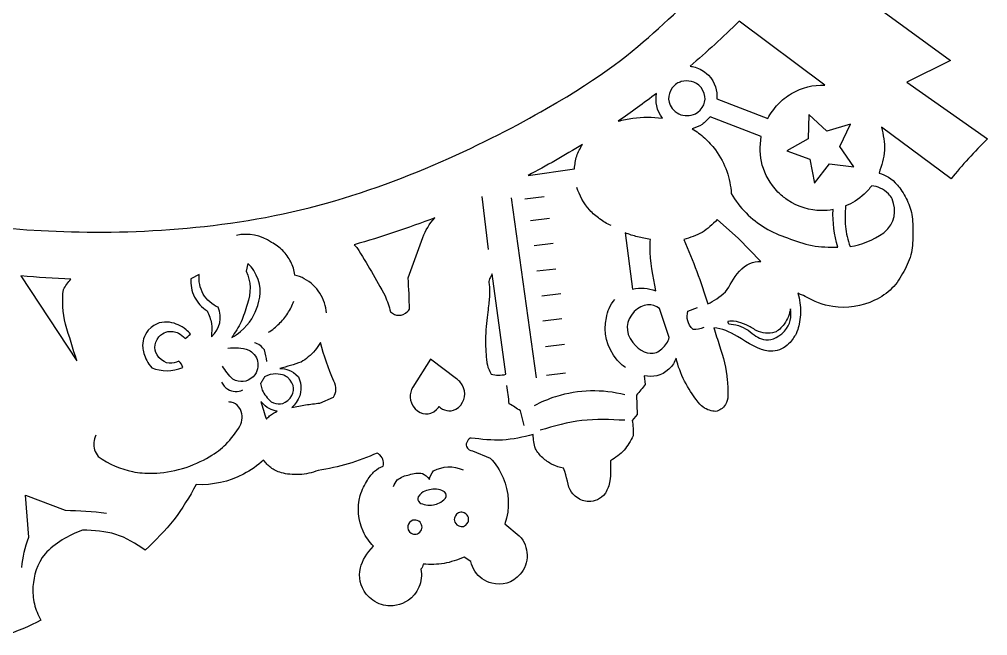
# Model space of a CAD drawing. Extents: x 0.6 to 16.2, y 1.1 to 11.
# Drawn here: x 7.76 to 16.21, y 1.23 to 6.6 of the extents above; entities that cross this region are included whole.
import ezdxf

# ---------------------------------------------------------------- set-up
doc = ezdxf.new("R2010")
doc.units = 0
doc.layers.get('0').update_dxf_attribs({"linetype": 'CONTINUOUS'})

msp = doc.modelspace()

# ---------------------------------------------------------------- linework, layer by layer
at = {"color": 4}
for points in [[(14.006672, 7.17874), (14.657681, 6.683667), (14.72439, 7.08638), (15.883293, 6.239352), (15.503198, 6.051684), (16.206553, 5.557759)], [(14.786671, 6.026465), (14.038505, 6.581596)], [(13.844158, 5.905758), (14.289616, 5.734128)], [(14.232531, 5.577119), (13.785773, 5.74925)], [(14.647962, 5.770606), (14.641532, 5.556839), (14.454159, 5.45374), (14.655477, 5.381567), (14.695629, 5.171505), (14.82648, 5.340668), (15.038668, 5.313942), (14.918221, 5.490663), (15.009208, 5.684207), (14.803916, 5.624264), (14.647962, 5.770606)], [(15.887994, 5.208799), (15.280996, 5.659681)], [(12.198917, 5.23833), (12.602602, 5.295744)], [(11.854402, 4.593608), (11.796809, 5.054351)], [(12.270393, 3.474636), (12.054106, 5.042057)], [(12.17131, 5.03502), (12.337594, 5.054825)], [(12.219482, 4.845625), (12.385765, 4.86543)], [(14.034139, 4.689456), (13.847079, 4.853465)], [(13.044042, 4.73784), (13.109458, 4.247317)], [(11.152423, 4.345743), (11.281618, 4.698706)], [(12.250119, 4.628493), (12.416403, 4.648298)], [(14.22702, 4.487454), (14.034139, 4.689456)], [(9.755306, 4.47132), (9.740821, 4.404771)], [(12.275383, 4.406269), (12.441667, 4.426073)], [(7.773889, 4.362375), (8.26201, 3.622879)], [(9.329904, 4.375157), (9.258189, 4.337854)], [(12.004355, 3.505982), (11.885348, 4.381778)], [(12.317129, 4.189824), (12.483413, 4.209629)], [(13.430205, 3.825062), (13.345384, 4.077885)], [(13.592793, 4.055348), (13.675876, 4.087533)], [(12.325547, 3.971319), (12.491831, 3.991123)], [(12.350811, 3.749094), (12.517095, 3.768899)], [(11.573756, 3.465862), (11.346399, 3.63761), (11.192734, 3.395062)], [(12.358542, 3.499133), (12.524826, 3.518937)], [(13.210012, 3.493322), (13.220366, 3.415685)], [(9.865153, 3.424144), (9.878491, 3.366513)], [(10.380778, 3.254798), (10.501287, 3.306661)], [(13.143085, 3.324922), (13.151179, 3.154972), (13.106339, 3.104439)], [(11.451043, 3.203316), (11.451043, 3.203316)], [(12.164145, 3.060543), (12.13157, 3.186402)], [(11.712352, 2.837767), (11.86718, 2.775514)], [(7.844175, 2.085728), (7.814534, 2.452397), (8.160818, 2.320427)], [(11.996723, 2.201958), (12.12076, 2.097413)], [(11.700113, 1.873768), (11.639577, 1.910889)]]:
    msp.add_lwpolyline(points, dxfattribs=at)
for points in [[(13.336869, 6.519837), (13.570527, 6.72986), (13.795224, 6.948224), (14.006672, 7.17874)], [(12.35836, 5.820658), (12.860592, 6.108134), (13.103211, 6.309815), (13.336869, 6.519837)], [(14.038505, 6.581596), (13.898198, 6.443865), (13.755721, 6.313735), (13.611265, 6.190252)], [(13.611265, 6.190252), (13.626246, 6.188569), (13.641082, 6.185601), (13.655555, 6.181386)], [(13.655555, 6.181386), (13.693641, 6.16984), (13.731331, 6.151732), (13.770556, 6.112264)], [(13.770556, 6.112264), (13.831439, 6.04756), (13.84935, 5.976909), (13.844158, 5.905758)], [(13.454879, 6.000768), (13.414985, 5.938022), (13.403351, 5.870231), (13.481175, 5.794735)], [(13.534221, 6.055791), (13.507929, 6.047354), (13.483186, 6.036868), (13.454879, 6.000768)], [(13.706747, 6.005658), (13.654369, 6.064069), (13.594474, 6.068525), (13.534221, 6.055791)], [(13.700137, 5.807327), (13.751304, 5.867831), (13.758747, 5.934288), (13.706747, 6.005658)], [(14.495843, 5.952219), (14.585132, 6.004872), (14.687402, 6.029674), (14.786671, 6.026465)], [(13.318778, 5.953969), (13.208239, 5.869543), (13.096788, 5.788679), (12.98447, 5.711126)], [(13.369636, 5.738), (13.319537, 5.806525), (13.306034, 5.879817), (13.318778, 5.953969)], [(14.377269, 5.857794), (14.412088, 5.894632), (14.452146, 5.926519), (14.495843, 5.952219)], [(14.289616, 5.734128), (14.312871, 5.779168), (14.34245, 5.820956), (14.377269, 5.857794)], [(10.288978, 4.956616), (11.094282, 5.15991), (11.856128, 5.533182), (12.35836, 5.820658)], [(13.111265, 5.737348), (13.196346, 5.749075), (13.283497, 5.749417), (13.369636, 5.738)], [(13.481175, 5.794735), (13.522765, 5.761008), (13.574892, 5.756096), (13.61996, 5.763272)], [(13.61996, 5.763272), (13.646303, 5.76887), (13.672355, 5.778944), (13.700137, 5.807327)], [(13.785773, 5.74925), (13.764219, 5.72502), (13.742666, 5.70079), (13.716528, 5.683484)], [(12.98447, 5.711126), (13.026085, 5.722687), (13.068477, 5.731456), (13.111265, 5.737348)], [(13.716528, 5.683484), (13.69039, 5.666179), (13.659668, 5.655797), (13.628945, 5.645415)], [(15.280996, 5.659681), (15.295264, 5.591986), (15.309532, 5.524292), (15.305983, 5.457545)], [(13.628945, 5.645415), (13.668235, 5.621866), (13.705234, 5.594491), (13.739225, 5.563784)], [(14.377571, 5.094019), (14.236743, 5.243555), (14.202798, 5.409397), (14.232531, 5.577119)], [(12.672899, 5.508226), (12.516223, 5.412307), (12.358206, 5.322487), (12.198917, 5.23833)], [(12.622655, 5.406979), (12.634371, 5.442393), (12.653635, 5.47531), (12.672899, 5.508226)], [(13.739225, 5.563784), (13.773215, 5.533078), (13.804197, 5.499041), (13.831587, 5.462324)], [(16.206553, 5.557759), (16.089529, 5.444599), (15.984168, 5.328109), (15.887994, 5.208799)], [(12.602602, 5.295744), (12.60677, 5.333654), (12.610939, 5.371565), (12.622655, 5.406979)], [(13.831587, 5.462324), (13.920977, 5.34146), (13.962529, 5.211128), (13.970299, 5.080322)], [(15.305983, 5.457545), (15.302434, 5.390798), (15.281067, 5.324998), (15.259701, 5.259199)], [(15.259701, 5.259199), (15.318856, 5.240161), (15.3693, 5.214846), (15.420501, 5.154292)], [(15.420501, 5.154292), (15.446085, 5.123696), (15.472979, 5.082377), (15.495645, 5.038701)], [(12.737331, 4.936117), (12.682564, 4.997116), (12.645766, 5.065323), (12.623679, 5.134121)], [(13.970299, 5.080322), (14.006481, 5.019328), (14.050152, 4.962765), (14.100069, 4.912387)], [(14.457931, 5.02677), (14.429053, 5.046516), (14.402097, 5.069074), (14.377571, 5.094019)], [(15.130523, 5.076408), (15.079917, 5.029588), (15.024514, 4.995945), (14.968246, 4.972824)], [(15.195276, 5.148154), (15.175884, 5.122376), (15.154188, 5.098329), (15.130523, 5.076408)], [(15.341333, 5.077773), (15.296694, 5.124228), (15.246206, 5.143487), (15.195276, 5.148154)], [(15.37392, 5.033294), (15.364918, 5.049369), (15.353953, 5.064349), (15.341333, 5.077773)], [(6.255002, 5.065981), (6.753265, 4.905072), (7.269709, 4.795883), (7.952311, 4.757946)], [(14.753689, 4.932486), (14.657376, 4.934787), (14.558307, 4.959174), (14.457931, 5.02677)], [(15.301031, 4.738514), (15.402886, 4.829274), (15.413664, 4.929579), (15.37392, 5.033294)], [(15.495645, 5.038701), (15.51831, 4.995025), (15.536746, 4.948992), (15.545704, 4.897898)], [(7.952311, 4.757946), (8.634914, 4.720009), (9.483675, 4.753323), (10.288978, 4.956616)], [(12.822637, 4.859309), (12.791603, 4.881811), (12.762958, 4.907607), (12.737331, 4.936117)], [(14.100069, 4.912387), (14.149985, 4.86201), (14.206147, 4.817818), (14.26685, 4.781147)], [(14.858144, 4.940818), (14.823704, 4.93468), (14.788667, 4.931878), (14.753689, 4.932486)], [(14.899525, 4.613443), (14.868424, 4.721576), (14.855077, 4.83072), (14.858144, 4.940818)], [(14.968246, 4.972824), (14.963917, 4.912625), (14.959588, 4.852426), (14.965905, 4.793366)], [(11.383566, 4.868958), (11.151303, 4.780403), (10.917528, 4.702408), (10.682301, 4.634397)], [(11.281618, 4.698706), (11.302875, 4.758481), (11.336778, 4.814789), (11.383566, 4.868958)], [(12.922146, 4.802082), (12.887093, 4.817598), (12.853671, 4.836806), (12.822637, 4.859309)], [(13.847079, 4.853465), (13.805772, 4.812484), (13.764465, 4.771503), (13.715936, 4.742681)], [(15.545704, 4.897898), (15.554662, 4.846805), (15.554143, 4.790652), (15.553912, 4.734406)], [(9.961489, 4.654243), (9.868047, 4.71982), (9.760475, 4.739301), (9.654018, 4.715755)], [(13.152848, 4.703205), (13.116063, 4.712765), (13.080052, 4.725302), (13.044042, 4.73784)], [(13.715936, 4.742681), (13.667407, 4.71386), (13.611656, 4.697198), (13.555905, 4.680536)], [(14.26685, 4.781147), (14.327553, 4.744476), (14.392797, 4.715326), (14.460586, 4.694494)], [(14.965905, 4.793366), (14.972222, 4.734305), (14.989185, 4.676384), (15.006148, 4.618462)], [(15.006148, 4.618462), (15.107755, 4.635153), (15.201418, 4.671006), (15.301031, 4.738514)], [(15.553912, 4.734406), (15.553681, 4.67816), (15.553738, 4.621822), (15.541348, 4.566184)], [(10.058569, 4.583353), (10.03023, 4.611912), (9.997301, 4.635913), (9.961489, 4.654243)], [(13.26475, 4.680484), (13.227191, 4.687065), (13.189633, 4.693646), (13.152848, 4.703205)], [(13.262019, 4.615704), (13.262195, 4.637303), (13.263472, 4.658894), (13.26475, 4.680484)], [(13.555905, 4.680536), (13.637644, 4.495364), (13.70708, 4.308253), (13.765255, 4.119325)], [(14.460586, 4.694494), (14.531313, 4.667829), (14.60204, 4.641165), (14.675197, 4.627656)], [(10.128618, 4.485675), (10.110659, 4.521677), (10.086909, 4.554794), (10.058569, 4.583353)], [(10.682301, 4.634397), (10.686249, 4.630467), (10.690198, 4.626537), (10.694131, 4.622591)], [(10.694131, 4.622591), (10.698063, 4.618645), (10.70198, 4.614684), (10.705897, 4.610722)], [(10.705897, 4.610722), (10.791702, 4.471478), (10.873226, 4.331278), (10.950717, 4.190162)], [(13.311336, 4.233579), (13.289094, 4.36059), (13.264001, 4.488013), (13.262019, 4.615704)], [(14.675197, 4.627656), (14.748353, 4.614148), (14.823939, 4.613795), (14.899525, 4.613443)], [(15.541348, 4.566184), (15.528957, 4.510545), (15.50412, 4.455607), (15.475599, 4.402592)], [(10.164621, 4.370985), (10.158748, 4.410784), (10.146578, 4.449672), (10.128618, 4.485675)], [(14.042267, 4.403421), (14.099075, 4.466387), (14.161237, 4.491227), (14.22702, 4.487454)], [(9.740821, 4.404771), (9.780188, 4.314601), (9.785478, 4.214415), (9.747212, 4.114752)], [(9.806061, 4.410434), (9.791588, 4.43261), (9.774507, 4.453084), (9.755306, 4.47132)], [(9.840004, 4.105965), (9.873658, 4.201783), (9.872677, 4.303372), (9.806061, 4.410434)], [(13.919322, 4.223362), (13.960574, 4.278041), (13.985936, 4.343595), (14.042267, 4.403421)], [(15.475599, 4.402592), (15.447079, 4.349576), (15.414876, 4.298483), (15.372401, 4.255468)], [(8.211272, 4.334834), (8.065404, 4.341416), (7.91961, 4.350593), (7.773889, 4.362375)], [(8.144806, 4.246095), (8.163585, 4.276532), (8.185389, 4.306172), (8.211272, 4.334834)], [(9.258189, 4.337854), (9.253971, 4.286414), (9.262886, 4.230802), (9.289565, 4.178327)], [(9.365802, 4.205239), (9.334936, 4.258929), (9.323756, 4.317175), (9.329904, 4.375157)], [(10.32326, 4.283392), (10.275338, 4.328155), (10.220015, 4.356377), (10.164621, 4.370985)], [(11.163505, 4.072122), (11.162473, 4.163378), (11.158783, 4.254585), (11.152423, 4.345743)], [(11.885348, 4.381778), (11.873943, 4.350693), (11.84631, 4.322158), (11.858854, 4.290315)], [(8.162836, 3.942049), (8.138857, 4.042913), (8.133095, 4.144266), (8.144806, 4.246095)], [(10.381739, 4.213271), (10.365236, 4.238935), (10.345544, 4.262549), (10.32326, 4.283392)], [(11.858854, 4.290315), (11.862581, 4.252844), (11.86358, 4.215101), (11.861272, 4.17757)], [(13.109458, 4.247317), (13.177387, 4.263487), (13.244693, 4.259511), (13.311336, 4.233579)], [(13.765255, 4.119325), (13.818859, 4.144486), (13.870466, 4.177537), (13.919322, 4.223362)], [(15.372401, 4.255468), (15.329925, 4.212452), (15.277178, 4.177514), (15.220806, 4.150517)], [(9.289565, 4.178327), (9.302015, 4.153867), (9.317864, 4.131137), (9.336522, 4.111012)], [(9.49534, 4.089565), (9.449091, 4.107603), (9.390267, 4.158967), (9.365802, 4.205239)], [(10.102095, 4.037348), (10.123752, 4.070463), (10.141851, 4.105903), (10.15601, 4.14285)], [(10.43942, 4.041481), (10.435015, 4.097928), (10.417685, 4.157205), (10.381739, 4.213271)], [(10.950717, 4.190162), (10.970492, 4.144271), (10.986007, 4.097766), (10.997709, 4.050694)], [(11.861272, 4.17757), (11.858964, 4.140039), (11.85335, 4.10272), (11.84621, 4.045986)], [(12.881475, 3.998481), (12.890447, 4.054447), (12.911573, 4.108059), (12.954247, 4.158219)], [(14.615742, 4.183529), (14.594265, 4.193646), (14.572474, 4.203097), (14.550683, 4.212547)], [(14.550683, 4.212547), (14.567992, 4.158333), (14.576542, 4.101296), (14.574969, 4.044626)], [(14.856914, 4.095542), (14.771158, 4.107702), (14.689894, 4.143488), (14.615742, 4.183529)], [(15.220806, 4.150517), (15.108243, 4.096089), (14.980121, 4.075787), (14.856914, 4.095542)], [(9.336522, 4.111012), (9.355181, 4.090887), (9.376648, 4.073367), (9.400078, 4.059078)], [(9.400078, 4.059078), (9.415216, 4.022669), (9.430354, 3.98626), (9.436391, 3.948399)], [(9.4363, 3.831915), (9.516188, 3.908619), (9.529757, 3.998069), (9.49534, 4.089565)], [(9.690329, 3.878185), (9.774401, 3.94925), (9.81602, 4.026564), (9.840004, 4.105965)], [(9.747212, 4.114752), (9.73239, 4.063338), (9.717567, 4.011923), (9.695362, 3.963924)], [(10.997709, 4.050694), (11.04455, 4.012303), (11.095372, 4.005489), (11.150583, 4.055302)], [(11.150583, 4.055302), (11.155428, 4.060467), (11.159761, 4.066111), (11.163505, 4.072122)], [(13.124478, 4.054074), (13.04912, 3.970469), (13.040123, 3.879408), (13.110892, 3.78234)], [(13.345384, 4.077885), (13.283252, 4.129274), (13.200269, 4.121848), (13.124478, 4.054074)], [(13.638451, 3.895172), (13.587068, 3.944401), (13.578136, 3.999567), (13.592793, 4.055348)], [(14.48699, 4.076497), (14.479951, 4.032581), (14.463281, 3.986999), (14.432028, 3.943872)], [(14.434374, 3.880956), (14.486082, 3.94183), (14.499489, 4.00803), (14.48699, 4.076497)], [(10.02703, 3.945684), (10.055225, 3.973444), (10.080439, 4.004233), (10.102095, 4.037348)], [(11.84621, 4.045986), (11.839069, 3.989253), (11.830404, 3.913104), (11.8282, 3.836679)], [(12.975473, 3.629958), (12.879344, 3.744558), (12.855197, 3.869197), (12.881475, 3.998481)], [(14.016011, 3.964796), (13.976021, 3.9743), (13.96423, 3.969536), (13.940381, 3.964693)], [(14.574969, 4.044626), (14.573397, 3.987955), (14.561703, 3.931652), (14.551232, 3.897115)], [(8.26201, 3.622879), (8.229525, 3.729346), (8.196469, 3.835736), (8.162836, 3.942049)], [(8.885807, 3.890009), (8.845659, 3.841971), (8.832999, 3.790559), (8.837252, 3.737794)], [(9.072062, 3.958865), (9.009561, 3.965675), (8.9509, 3.958922), (8.885807, 3.890009)], [(9.215875, 3.893773), (9.171479, 3.929955), (9.124931, 3.949988), (9.072062, 3.958865)], [(9.254161, 3.855851), (9.242566, 3.869601), (9.229737, 3.882312), (9.215875, 3.893773)], [(9.436391, 3.948399), (9.442428, 3.910539), (9.439364, 3.871227), (9.4363, 3.831915)], [(9.695362, 3.963924), (9.673156, 3.915925), (9.643567, 3.871342), (9.613978, 3.826759)], [(9.934229, 3.872028), (9.967659, 3.893193), (9.998835, 3.917924), (10.02703, 3.945684)], [(13.732386, 3.912761), (13.701567, 3.901069), (13.670239, 3.895459), (13.638451, 3.895172)], [(14.023616, 3.834312), (13.956748, 3.875756), (13.888579, 3.905431), (13.817391, 3.911471)], [(13.817391, 3.911471), (13.834644, 3.859042), (13.851897, 3.806612), (13.867931, 3.753812)], [(13.940381, 3.964693), (13.940246, 3.96323), (13.940274, 3.961751), (13.940467, 3.960293)], [(13.940467, 3.960293), (13.940723, 3.955817), (13.944933, 3.948591), (13.949845, 3.946054)], [(13.949845, 3.946054), (14.004577, 3.941882), (14.05935, 3.927093), (14.116544, 3.890444)], [(14.100305, 3.935965), (14.069633, 3.949368), (14.03755, 3.95953), (14.016011, 3.964796)], [(14.187585, 3.886573), (14.160239, 3.905919), (14.130978, 3.922563), (14.100305, 3.935965)], [(14.116544, 3.890444), (14.168563, 3.851762), (14.20496, 3.817146), (14.250286, 3.810377)], [(14.350302, 3.87276), (14.29875, 3.852669), (14.241312, 3.867502), (14.187585, 3.886573)], [(14.432028, 3.943872), (14.408821, 3.91247), (14.379011, 3.882141), (14.350302, 3.87276)], [(14.551232, 3.897115), (14.540761, 3.862577), (14.531513, 3.849806), (14.522786, 3.836896)], [(8.976745, 3.653303), (8.936023, 3.708382), (8.929708, 3.767947), (8.979006, 3.83226)], [(8.979006, 3.83226), (9.017181, 3.874089), (9.060615, 3.884124), (9.103889, 3.878696)], [(9.103889, 3.878696), (9.130032, 3.875356), (9.167946, 3.861011), (9.206906, 3.817528)], [(9.206906, 3.817528), (9.222701, 3.830142), (9.238453, 3.842916), (9.254161, 3.855851)], [(9.613978, 3.826759), (9.64104, 3.841328), (9.666661, 3.858577), (9.690329, 3.878185)], [(11.8282, 3.836679), (11.825995, 3.760253), (11.830252, 3.68355), (11.835296, 3.636644)], [(13.365744, 3.727288), (13.398539, 3.756012), (13.418338, 3.790356), (13.430205, 3.825062)], [(14.295952, 3.707668), (14.216059, 3.714863), (14.117752, 3.779663), (14.023616, 3.834312)], [(14.250286, 3.810377), (14.307015, 3.79715), (14.369539, 3.813667), (14.434374, 3.880956)], [(14.522786, 3.836896), (14.507435, 3.814401), (14.486868, 3.779431), (14.441258, 3.745863)], [(8.837252, 3.737794), (8.840258, 3.710133), (8.850647, 3.668231), (8.871672, 3.625286)], [(9.580556, 3.732647), (9.641529, 3.741251), (9.701081, 3.739963), (9.7626, 3.716654)], [(9.7626, 3.716654), (9.794224, 3.703512), (9.832517, 3.65682), (9.838543, 3.620433)], [(9.898363, 3.718318), (9.88303, 3.743747), (9.84298, 3.77344), (9.812725, 3.780534)], [(9.918858, 3.617308), (9.916174, 3.651349), (9.909485, 3.685028), (9.898363, 3.718318)], [(10.340889, 3.716169), (10.302994, 3.671605), (10.261307, 3.63809), (10.218458, 3.612381)], [(10.387787, 3.781625), (10.373974, 3.758577), (10.358274, 3.736658), (10.340889, 3.716169)], [(10.503714, 3.445823), (10.456304, 3.556454), (10.417951, 3.66842), (10.387787, 3.781625)], [(13.110892, 3.78234), (13.172818, 3.708607), (13.243613, 3.67329), (13.317194, 3.695119)], [(13.317194, 3.695119), (13.334707, 3.703625), (13.35109, 3.714468), (13.365744, 3.727288)], [(13.867931, 3.753812), (13.900668, 3.655523), (13.929437, 3.556005), (13.936172, 3.453869)], [(14.441258, 3.745863), (14.398952, 3.716341), (14.3458, 3.703243), (14.295952, 3.707668)], [(9.152793, 3.621082), (9.098249, 3.594188), (9.04046, 3.58713), (8.976745, 3.653303)], [(11.835296, 3.636644), (11.840341, 3.589738), (11.846173, 3.572629), (11.852946, 3.556003)], [(13.489613, 3.646248), (13.478184, 3.613836), (13.459789, 3.58081), (13.426511, 3.54972)], [(13.56327, 3.445801), (13.530819, 3.509216), (13.50629, 3.576793), (13.489613, 3.646248)], [(8.871672, 3.625286), (8.883362, 3.602515), (8.898835, 3.581599), (8.91697, 3.56334)], [(8.91697, 3.56334), (9.001176, 3.528847), (9.094736, 3.525705), (9.188055, 3.56567)], [(9.188055, 3.56567), (9.18139, 3.585277), (9.171022, 3.603942), (9.152793, 3.621082)], [(9.624589, 3.46206), (9.586158, 3.497893), (9.557266, 3.536303), (9.534196, 3.576527)], [(9.838543, 3.620433), (9.847332, 3.576699), (9.843928, 3.531982), (9.799707, 3.484521)], [(10.218458, 3.612381), (10.157341, 3.591041), (10.095878, 3.572329), (10.03408, 3.556118)], [(10.03408, 3.556118), (10.08537, 3.555214), (10.139325, 3.543775), (10.194656, 3.484376)], [(11.852946, 3.556003), (11.859719, 3.539378), (11.867433, 3.523235), (11.876351, 3.507789)], [(13.048341, 3.563821), (13.021598, 3.582941), (12.997079, 3.605179), (12.975473, 3.629958)], [(13.426511, 3.54972), (13.359739, 3.490654), (13.286365, 3.476488), (13.210012, 3.493322)], [(9.799707, 3.484521), (9.744838, 3.434686), (9.685522, 3.42993), (9.624589, 3.46206)], [(9.900076, 3.483512), (9.89425, 3.47362), (9.888425, 3.463728), (9.882605, 3.453834)], [(9.998579, 3.509352), (9.966582, 3.510002), (9.932344, 3.501664), (9.900076, 3.483512)], [(10.067262, 3.497014), (10.054098, 3.501892), (10.027224, 3.508326), (9.998579, 3.509352)], [(10.099571, 3.479368), (10.089267, 3.48711), (10.078327, 3.492875), (10.067262, 3.497014)], [(10.124423, 3.29842), (10.161456, 3.355166), (10.170109, 3.415024), (10.099571, 3.479368)], [(10.194656, 3.484376), (10.226129, 3.414825), (10.229232, 3.33982), (10.176735, 3.259545)], [(11.60221, 3.442194), (11.593698, 3.451163), (11.584123, 3.459122), (11.573756, 3.465862)], [(11.876351, 3.507789), (11.918947, 3.495916), (11.961615, 3.49537), (12.004355, 3.505982)], [(9.525293, 3.436902), (9.534408, 3.415258), (9.558147, 3.388236), (9.579519, 3.376235)], [(9.882605, 3.453834), (9.876785, 3.443939), (9.870969, 3.434042), (9.865153, 3.424144)], [(10.501287, 3.306661), (10.527373, 3.34935), (10.531716, 3.395761), (10.503714, 3.445823)], [(11.192734, 3.395062), (11.161431, 3.337576), (11.155741, 3.273662), (11.212995, 3.205777)], [(11.612974, 3.238136), (11.655212, 3.299381), (11.663931, 3.368571), (11.60221, 3.442194)], [(12.033655, 3.249847), (12.028618, 3.302395), (12.021918, 3.354847), (12.013528, 3.407202)], [(13.220366, 3.415685), (13.19587, 3.385083), (13.170158, 3.35482), (13.143085, 3.324922)], [(13.66351, 3.28604), (13.636097, 3.323134), (13.595722, 3.382386), (13.56327, 3.445801)], [(13.936172, 3.453869), (13.940483, 3.406506), (13.94148, 3.358845), (13.941026, 3.329102)], [(9.579519, 3.376235), (9.620969, 3.352035), (9.665685, 3.348711), (9.711445, 3.369211)], [(9.878491, 3.366513), (9.898798, 3.331098), (9.924222, 3.297107), (9.958531, 3.265157)], [(9.958531, 3.265157), (10.011065, 3.239525), (10.065409, 3.233484), (10.124423, 3.29842)], [(12.438613, 3.310223), (12.37375, 3.289736), (12.310801, 3.263192), (12.250835, 3.231082)], [(13.042687, 3.326464), (12.847822, 3.376217), (12.642721, 3.374154), (12.438613, 3.310223)], [(13.941026, 3.329102), (13.940142, 3.276297), (13.934416, 3.269332), (13.921126, 3.243532)], [(9.628621, 3.256106), (9.615467, 3.261488), (9.601338, 3.264483), (9.587134, 3.264956)], [(9.6895, 3.200145), (9.674523, 3.229019), (9.651408, 3.246761), (9.628621, 3.256106)], [(10.010966, 3.183477), (9.965269, 3.192206), (9.91794, 3.207898), (9.868647, 3.267823)], [(9.868647, 3.267823), (9.883093, 3.217035), (9.898819, 3.166419), (9.915866, 3.115979)], [(10.176735, 3.259545), (10.16546, 3.243387), (10.15203, 3.228735), (10.136933, 3.216076)], [(10.136933, 3.216076), (10.177297, 3.224271), (10.217662, 3.232465), (10.258303, 3.238919)], [(10.258303, 3.238919), (10.298944, 3.245373), (10.339861, 3.250086), (10.380778, 3.254798)], [(11.400705, 3.197696), (11.408842, 3.205476), (11.415961, 3.21432), (11.421836, 3.223923)], [(11.421836, 3.223923), (11.430571, 3.215766), (11.440426, 3.208804), (11.451043, 3.203316)], [(11.451043, 3.203316), (11.499851, 3.181715), (11.553933, 3.17445), (11.612974, 3.238136)], [(12.13157, 3.186402), (12.0992, 3.208662), (12.066557, 3.229784), (12.033655, 3.249847)], [(13.721822, 3.221672), (13.705376, 3.234009), (13.690924, 3.248946), (13.66351, 3.28604)], [(13.836826, 3.182385), (13.799724, 3.183118), (13.759354, 3.193763), (13.721822, 3.221672)], [(13.921126, 3.243532), (13.896158, 3.204465), (13.867024, 3.190167), (13.836826, 3.182385)], [(9.685242, 3.053171), (9.709013, 3.099757), (9.711717, 3.149414), (9.6895, 3.200145)], [(9.915866, 3.115979), (9.924741, 3.125545), (9.934272, 3.134504), (9.944371, 3.142769)], [(9.944371, 3.142769), (9.965612, 3.160143), (9.988117, 3.173496), (10.010966, 3.183477)], [(11.212995, 3.205777), (11.272019, 3.149282), (11.332137, 3.143002), (11.400705, 3.197696)], [(9.561801, 2.895146), (9.610282, 2.941749), (9.650103, 3.000131), (9.685242, 3.053171)], [(12.668032, 3.103024), (12.545355, 3.088626), (12.42509, 3.053674), (12.304825, 3.018722)], [(13.040887, 3.105106), (12.915798, 3.111263), (12.790709, 3.117421), (12.668032, 3.103024)], [(13.106339, 3.104439), (13.113795, 3.059859), (13.116474, 3.015148), (13.114496, 2.970307)], [(8.428091, 2.974497), (8.408896, 2.93673), (8.403982, 2.890218), (8.417771, 2.847231)], [(12.2435, 2.979748), (12.154091, 2.958783), (12.064681, 2.937818), (11.974405, 2.932962)], [(12.261786, 2.857377), (12.248832, 2.897703), (12.242955, 2.938505), (12.2435, 2.979748)], [(13.114496, 2.970307), (13.091226, 2.925325), (13.067955, 2.880343), (13.035153, 2.843953)], [(9.416949, 2.786337), (9.480054, 2.82294), (9.52309, 2.856879), (9.561801, 2.895146)], [(11.701844, 2.950612), (11.679169, 2.948566), (11.64878, 2.906789), (11.662385, 2.876676)], [(11.662385, 2.876676), (11.669351, 2.853635), (11.694341, 2.838218), (11.712352, 2.837767)], [(11.974405, 2.932962), (11.884129, 2.928106), (11.792986, 2.939359), (11.701844, 2.950612)], [(8.417771, 2.847231), (8.424385, 2.826437), (8.435101, 2.806953), (8.449037, 2.790167)], [(8.449037, 2.790167), (8.542384, 2.721641), (8.646002, 2.67946), (8.749433, 2.658159)], [(10.881991, 2.818453), (10.798917, 2.78417), (10.715844, 2.749887), (10.630085, 2.724769)], [(10.904167, 2.803361), (10.89749, 2.809346), (10.890007, 2.814433), (10.881991, 2.818453)], [(10.935084, 2.705551), (10.940808, 2.735762), (10.939811, 2.768295), (10.904167, 2.803361)], [(12.325935, 2.778431), (12.300999, 2.801569), (12.27935, 2.828246), (12.261786, 2.857377)], [(13.035153, 2.843953), (13.002351, 2.807562), (12.960018, 2.779763), (12.917685, 2.751964)], [(9.18348, 2.684785), (9.27067, 2.710467), (9.353844, 2.749734), (9.416949, 2.786337)], [(9.891381, 2.75828), (9.838822, 2.710149), (9.779967, 2.668872), (9.716761, 2.635943)], [(9.955387, 2.692607), (9.930984, 2.711415), (9.909305, 2.733496), (9.891381, 2.75828)], [(10.630085, 2.724769), (10.544327, 2.699651), (10.455885, 2.683698), (10.367442, 2.667745)], [(10.859054, 2.660834), (10.881263, 2.680213), (10.907266, 2.695403), (10.935084, 2.705551)], [(11.374267, 2.663838), (11.455349, 2.70645), (11.541237, 2.712404), (11.631901, 2.672017)], [(11.86718, 2.775514), (11.914692, 2.725957), (11.953308, 2.667805), (11.980308, 2.604676)], [(12.409481, 2.72041), (12.379091, 2.735694), (12.35087, 2.755293), (12.325935, 2.778431)], [(12.505859, 2.687873), (12.472429, 2.694156), (12.439871, 2.705126), (12.409481, 2.72041)], [(12.917685, 2.751964), (12.918521, 2.721944), (12.918423, 2.691897), (12.917666, 2.661813)], [(8.749433, 2.658159), (8.803486, 2.646936), (8.858682, 2.640924), (8.931883, 2.643966)], [(8.931883, 2.643966), (9.005084, 2.647008), (9.09629, 2.659104), (9.18348, 2.684785)], [(9.716761, 2.635943), (9.588345, 2.568884), (9.44425, 2.538284), (9.304002, 2.544543)], [(10.04878, 2.647191), (10.006916, 2.658265), (9.979789, 2.673799), (9.955387, 2.692607)], [(10.203361, 2.632277), (10.147243, 2.629503), (10.090643, 2.636117), (10.04878, 2.647191)], [(10.367442, 2.667745), (10.315115, 2.647214), (10.259479, 2.635051), (10.203361, 2.632277)], [(10.796569, 2.58239), (10.81843, 2.617885), (10.836845, 2.641454), (10.859054, 2.660834)], [(11.057336, 2.586139), (11.090535, 2.609648), (11.125427, 2.623683), (11.161617, 2.631123)], [(11.161617, 2.631123), (11.199336, 2.645545), (11.237515, 2.648591), (11.276121, 2.641346)], [(11.276121, 2.641346), (11.298048, 2.629345), (11.318808, 2.61369), (11.337462, 2.588184)], [(11.337462, 2.588184), (11.34303, 2.614658), (11.353967, 2.640041), (11.374267, 2.663838)], [(12.578313, 2.47728), (12.537774, 2.531058), (12.543277, 2.613527), (12.505859, 2.687873)], [(12.917666, 2.661813), (12.916908, 2.631728), (12.91549, 2.601605), (12.911852, 2.577736)], [(9.304002, 2.544543), (9.243567, 2.438943), (9.183132, 2.333342), (9.109074, 2.238364)], [(10.734517, 2.448796), (10.749403, 2.499473), (10.774709, 2.546895), (10.796569, 2.58239)], [(11.024621, 2.528887), (11.033163, 2.548481), (11.043848, 2.567597), (11.057336, 2.586139)], [(11.980308, 2.604676), (12.032868, 2.482727), (12.041861, 2.337223), (11.996723, 2.201958)], [(12.911852, 2.577736), (12.904153, 2.535072), (12.893871, 2.504234), (12.872349, 2.468553)], [(11.351725, 2.503143), (11.317258, 2.490655), (11.280656, 2.496631), (11.239917, 2.436623)], [(11.46851, 2.480838), (11.446149, 2.497838), (11.392118, 2.512408), (11.351725, 2.503143)], [(11.477604, 2.427046), (11.486233, 2.443685), (11.488372, 2.461451), (11.46851, 2.480838)], [(12.620995, 2.435599), (12.605258, 2.447333), (12.590173, 2.46111), (12.578313, 2.47728)], [(12.872349, 2.468553), (12.831581, 2.414687), (12.777988, 2.396252), (12.725975, 2.397011)], [(10.760011, 2.137399), (10.717204, 2.230788), (10.704119, 2.343732), (10.734517, 2.448796)], [(11.239917, 2.436623), (11.234659, 2.421037), (11.232807, 2.404809), (11.253863, 2.386499)], [(11.253863, 2.386499), (11.277318, 2.371435), (11.33216, 2.360145), (11.37309, 2.368978)], [(11.37309, 2.368978), (11.407161, 2.376435), (11.440845, 2.386343), (11.477604, 2.427046)], [(12.725975, 2.397011), (12.690472, 2.397761), (12.654698, 2.409904), (12.620995, 2.435599)], [(8.160818, 2.320427), (8.28119, 2.320633), (8.401301, 2.312449), (8.521147, 2.295708)], [(11.601417, 2.30142), (11.588937, 2.297216), (11.578049, 2.294322), (11.563827, 2.272671)], [(11.641195, 2.298811), (11.626967, 2.304293), (11.616179, 2.30488), (11.601417, 2.30142)], [(11.674735, 2.21766), (11.682998, 2.242636), (11.686567, 2.27401), (11.641195, 2.298811)], [(9.109074, 2.238364), (9.035017, 2.143385), (8.947336, 2.059029), (8.859656, 1.974672)], [(11.19395, 2.233418), (11.174314, 2.229825), (11.151554, 2.203707), (11.149961, 2.185651)], [(11.24477, 2.225662), (11.226957, 2.236447), (11.212606, 2.237926), (11.19395, 2.233418)], [(11.263684, 2.14123), (11.27857, 2.167139), (11.278379, 2.200994), (11.24477, 2.225662)], [(11.563827, 2.272671), (11.550704, 2.245624), (11.545823, 2.210941), (11.593525, 2.184262)], [(11.593525, 2.184262), (11.618517, 2.175934), (11.649907, 2.172389), (11.674735, 2.21766)], [(8.313326, 2.148051), (8.250965, 2.126197), (8.191088, 2.097232), (8.134643, 2.062168)], [(8.602287, 2.111135), (8.511232, 2.140031), (8.412279, 2.144041), (8.313326, 2.148051)], [(10.850581, 2.006997), (10.813115, 2.044758), (10.782228, 2.089094), (10.760011, 2.137399)], [(11.149961, 2.185651), (11.145978, 2.162204), (11.152228, 2.137373), (11.179804, 2.120011)], [(11.179804, 2.120011), (11.205554, 2.106267), (11.239026, 2.106115), (11.263684, 2.14123)], [(7.781841, 1.822819), (7.790602, 1.911699), (7.810839, 1.999375), (7.844175, 2.085728)], [(8.134643, 2.062168), (8.078199, 2.027105), (8.025185, 1.985944), (7.987355, 1.942179)], [(8.859656, 1.974672), (8.776498, 2.028455), (8.693341, 2.082238), (8.602287, 2.111135)], [(12.12076, 2.097413), (12.16798, 2.05288), (12.188213, 1.989375), (12.190401, 1.932115)], [(10.735759, 1.818789), (10.7548, 1.885857), (10.788753, 1.945103), (10.850581, 2.006997)], [(7.987355, 1.942179), (7.912166, 1.851843), (7.88779, 1.753376), (7.879145, 1.655504)], [(11.639577, 1.910889), (11.582261, 1.889241), (11.524945, 1.867593), (11.465662, 1.857509)], [(11.735097, 1.789495), (11.718388, 1.815107), (11.706498, 1.843862), (11.700113, 1.873768)], [(12.190401, 1.932115), (12.191269, 1.901539), (12.186419, 1.870802), (12.176171, 1.841984)], [(10.786949, 1.590594), (10.733593, 1.660178), (10.718027, 1.737994), (10.735759, 1.818789)], [(11.26425, 1.806401), (11.273305, 1.756835), (11.268754, 1.702113), (11.246389, 1.650548)], [(11.283878, 1.850384), (11.280079, 1.835234), (11.273863, 1.820533), (11.26425, 1.806401)], [(11.465662, 1.857509), (11.406379, 1.847425), (11.345129, 1.848904), (11.283878, 1.850384)], [(11.798199, 1.723593), (11.773337, 1.741413), (11.751807, 1.763883), (11.735097, 1.789495)], [(12.176171, 1.841984), (12.165923, 1.813167), (12.150277, 1.786268), (12.130295, 1.763112)], [(11.880876, 1.684985), (11.851255, 1.692605), (11.823061, 1.705774), (11.798199, 1.723593)], [(12.130295, 1.763112), (12.060607, 1.68546), (11.969891, 1.663545), (11.880876, 1.684985)], [(7.879145, 1.655504), (7.876005, 1.605091), (7.880698, 1.554146), (7.892626, 1.504974)], [(11.246389, 1.650548), (11.235838, 1.626208), (11.221675, 1.603435), (11.204508, 1.583211)], [(10.844708, 1.536261), (10.822926, 1.551402), (10.803391, 1.569776), (10.786949, 1.590594)], [(10.993981, 1.488024), (10.945566, 1.488963), (10.893429, 1.502597), (10.844708, 1.536261)], [(11.204508, 1.583211), (11.142384, 1.512385), (11.068186, 1.487673), (10.993981, 1.488024)], [(7.892626, 1.504974), (7.904554, 1.455802), (7.923717, 1.408403), (7.949241, 1.36474)], [(7.949241, 1.36474), (7.8469, 1.309034), (7.739344, 1.262897), (7.628254, 1.228689)]]:
    msp.add_open_spline(points, degree=3, dxfattribs=at)

doc.saveas('drawing.dxf')
